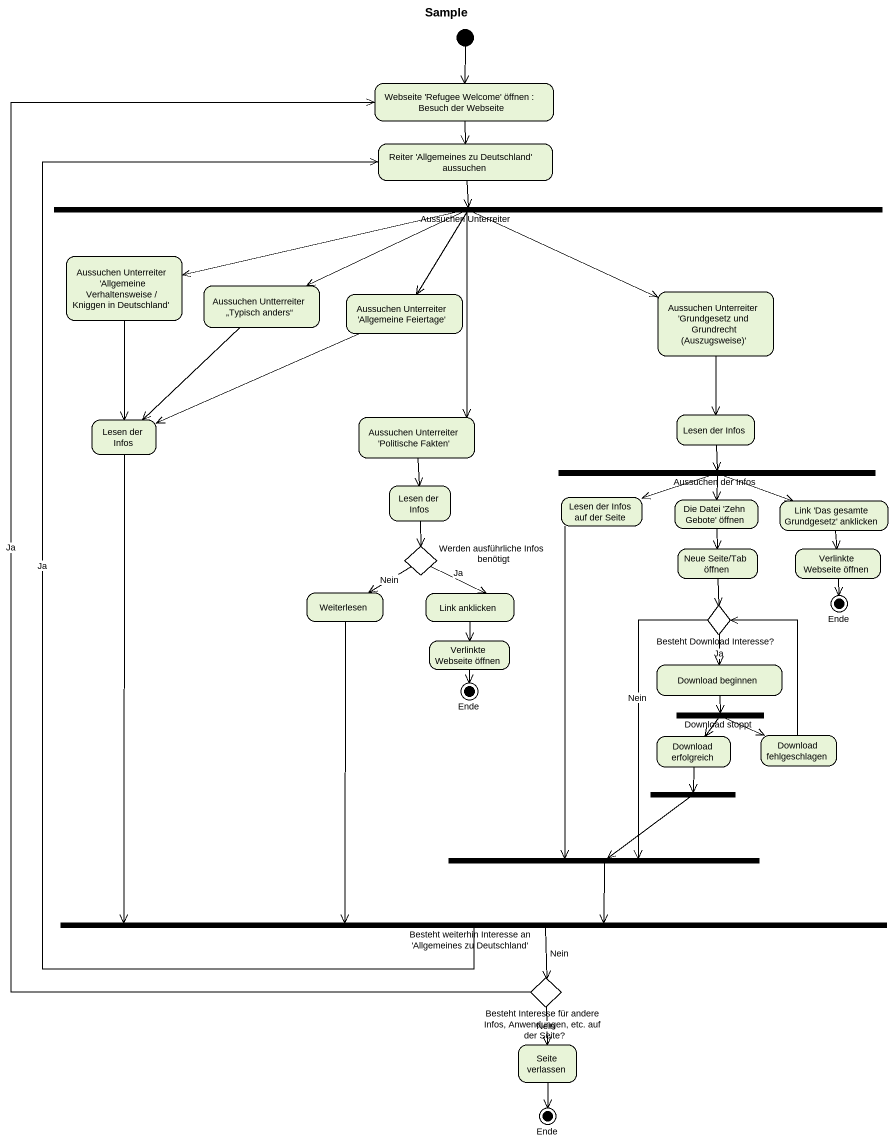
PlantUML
@startuml
title Sample
hide empty description
state "Webseite 'Refugee Welcome' öffnen : Besuch der Webseite" as Webseite_Refugee_Welcome
state "Reiter 'Allgemeines zu Deutschland' aussuchen" as Reiter_Allgemeines_zu
state "Aussuchen Unterreiter" as Aussuchen_Unterreiter <<fork>>
state "Aussuchen Unterreiter 'Allgemeine Verhaltensweise / Kniggen in Deutschland'" as Aussuchen_Unterreiter_2
state "Aussuchen Untterreiter „Typisch anders“" as Aussuchen_Untterreiter
state "Aussuchen Unterreiter 'Allgemeine Feiertage'" as Aussuchen_Unterreiter_3
state "Aussuchen Unterreiter 'Grundgesetz und Grundrecht (Auszugsweise)'" as Aussuchen_Unterreiter_4
state "Lesen der Infos" as Lesen_der_Infos
state "Aussuchen Unterreiter 'Politische Fakten'" as Aussuchen_Unterreiter_5
state "Lesen der Infos" as Lesen_der_Infos_2
state "Lesen der Infos" as Lesen_der_Infos_3
state "Aussuchen der Infos" as Aussuchen_der_Infos <<fork>>
state "Lesen der Infos auf der Seite" as Lesen_der_Infos_auf_der
state "Die Datei 'Zehn Gebote' öffnen" as Die_Datei_Zehn_Gebote_öffnen
state "Link 'Das gesamte Grundgesetz' anklicken" as Link_Das_gesamte
state "Werden ausführliche Infos benötigt" as Werden_ausführliche_Infos <<choice>>
state "Neue Seite/Tab öffnen" as Neue_Seite_Tab_öffnen
state "Verlinkte Webseite öffnen" as Verlinkte_Webseite_öffnen
state Weiterlesen
state "Link anklicken" as Link_anklicken
state "Besteht Download Interesse?" as Besteht_Download_Interesse <<choice>>
state Ende <<end>>
state "Verlinkte Webseite öffnen" as Verlinkte_Webseite_öffnen_2
state "Ende" as Ende_2 <<end>>
state "Download beginnen" as Download_beginnen
state "Download stoppt" as Download_stoppt <<fork>>
state "Download erfolgreich" as Download_erfolgreich
state "Download fehlgeschlagen" as Download_fehlgeschlagen
state fork1 <<fork>>
state fork2 <<join>>
state "Besteht weiterhin Interesse an 'Allgemeines zu Deutschland'" as Besteht_weiterhin_Interesse <<join>>
state "Besteht Interesse für andere Infos, Anwendungen, etc. auf der Seite?" as Besteht_Interesse_für <<choice>>
state "Seite verlassen" as Seite_verlassen
state "Ende" as Ende_3 <<end>>
[*] --> Webseite_Refugee_Welcome
Webseite_Refugee_Welcome --> Reiter_Allgemeines_zu
Reiter_Allgemeines_zu --> Aussuchen_Unterreiter
Aussuchen_Unterreiter -left-> Aussuchen_Unterreiter_2
Aussuchen_Unterreiter -left-> Aussuchen_Untterreiter
Aussuchen_Unterreiter --> Aussuchen_Unterreiter_3
Aussuchen_Unterreiter -right-> Aussuchen_Unterreiter_4
Aussuchen_Unterreiter --> Aussuchen_Unterreiter_5
Aussuchen_Unterreiter_2 --> Lesen_der_Infos
Aussuchen_Untterreiter --> Lesen_der_Infos
Aussuchen_Unterreiter_3 -left-> Lesen_der_Infos
Aussuchen_Unterreiter_4 --> Lesen_der_Infos_2
Lesen_der_Infos --> Besteht_weiterhin_Interesse
Aussuchen_Unterreiter_5 --> Lesen_der_Infos_3
Lesen_der_Infos_2 --> Aussuchen_der_Infos
Lesen_der_Infos_3 --> Werden_ausführliche_Infos
Aussuchen_der_Infos -left-> Lesen_der_Infos_auf_der
Aussuchen_der_Infos --> Die_Datei_Zehn_Gebote_öffnen
Aussuchen_der_Infos -right-> Link_Das_gesamte
Lesen_der_Infos_auf_der --> fork2
Die_Datei_Zehn_Gebote_öffnen --> Neue_Seite_Tab_öffnen
Link_Das_gesamte --> Verlinkte_Webseite_öffnen
Werden_ausführliche_Infos --> Weiterlesen : Nein
Werden_ausführliche_Infos --> Link_anklicken : Ja
Neue_Seite_Tab_öffnen --> Besteht_Download_Interesse
Verlinkte_Webseite_öffnen --> Ende
Weiterlesen --> Besteht_weiterhin_Interesse
Link_anklicken --> Verlinkte_Webseite_öffnen_2
Besteht_Download_Interesse --> Download_beginnen : Ja
Besteht_Download_Interesse --> fork2 : Nein
Verlinkte_Webseite_öffnen_2 --> Ende_2
Download_beginnen --> Download_stoppt
Download_stoppt --> Download_erfolgreich
Download_stoppt -right-> Download_fehlgeschlagen
Download_erfolgreich --> fork1
Download_fehlgeschlagen -up-> Besteht_Download_Interesse
fork1 --> fork2
fork2 -left-> Besteht_weiterhin_Interesse
Besteht_weiterhin_Interesse -up-> Reiter_Allgemeines_zu : Ja
Besteht_weiterhin_Interesse --> Besteht_Interesse_für : Nein
Besteht_Interesse_für -up-> Webseite_Refugee_Welcome : Ja
Besteht_Interesse_für --> Seite_verlassen : Nein
Seite_verlassen --> Ende_3
@enduml
